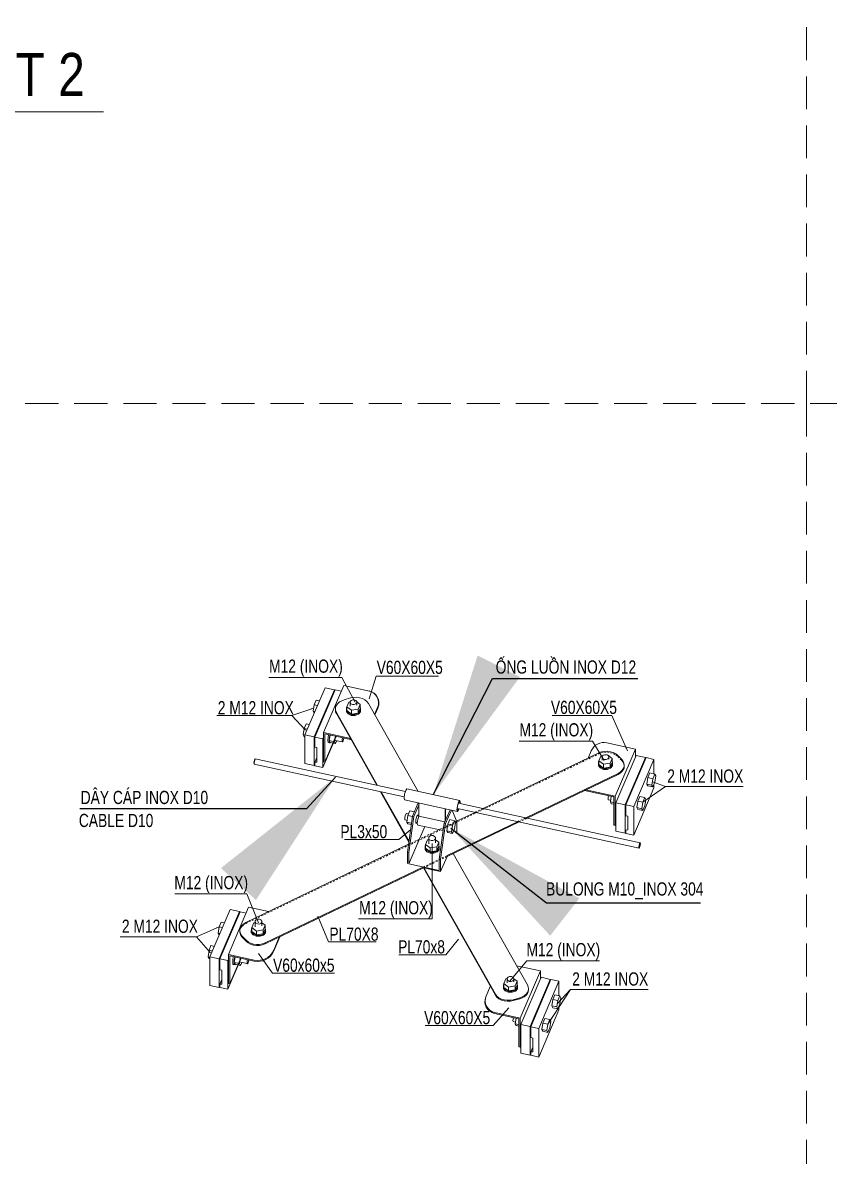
# Model space of a CAD drawing. Header units: millimetres. Extents: x -547695 to 905972, y -1055718 to 167349.
# Drawn here: x -532608 to -530259, y -1053334 to -1050034 of the extents above; entities that cross this region are included whole.
import ezdxf

# ---------------------------------------------------------------- set-up
doc = ezdxf.new("R2010")
doc.units = ezdxf.units.MM
for name, pattern in [('HIDDEN', [9.525, 6.35, -3.175]), ('View- chi tiet Neo Cap Bao Ho$0$XKITLINE00', [0]), ('View- chi tiet Neo Cap Bao Ho$0$XKITLINE01', [4, 1, -1, 1, -1])]:
    doc.linetypes.add(name, pattern=pattern)
for name, color, linetype, lineweight in [('A-FLOR', 5, 'Continuous', 20), ('A-HIDD', 45, 'HIDDEN', 9), ('A-SYMBOLS', 10, 'Continuous', 13), ('View- chi tiet Neo Cap Bao Ho$0$Grid', 1, 'Continuous', 0), ('View- chi tiet Neo Cap Bao Ho$0$NTT-8-THAY', 7, 'Continuous', 18), ('View- chi tiet Neo Cap Bao Ho$0$S281M_STEEL-COL', 4, 'Continuous', 0)]:
    doc.layers.add(name, color=color, linetype=linetype, lineweight=lineweight)
doc.layers.add('View- chi tiet Neo Cap Bao Ho$0$BOLT', color=7, linetype='Continuous')
doc.styles.add('View- chi tiet Neo Cap Bao Ho$0$Style-Arial', font='arial.ttf')
doc.styles.add('VTK_Arial', font='arial.ttf', dxfattribs={"width": 0.8})
doc.dimstyles.new('View- chi tiet Neo Cap Bao Ho$0$DIM 1-350', dxfattribs={"dimscale": 4.2, "dimtxt": 250, "dimasz": 100, "dimexe": 100, "dimexo": 1, "dimgap": 80, "dimtad": 1, "dimdec": 0, "dimzin": 0, "dimdsep": 46, "dimtxsty": 'VTK_Arial', "dimblk": 'ARCHTICK', "dimblk2": 'View- chi tiet Neo Cap Bao Ho$0$_ArchTick', "dimcen": 150, "dimdle": 100, "dimclrd": 256, "dimclre": 256, "dimclrt": 7, "dimadec": 0, "dimazin": 0, "dimtfac": 1, "dimtdec": 0, "dimtix": 1, "dimtmove": 2, "dimatfit": 3, "dimfxl": 1, "dimtvp": 0.833333, "dimtolj": 1, "dimtzin": 0, "dimarcsym": 0})

# ---------------------------------------------------------------- blocks, each defined once
blk = doc.blocks.new('*U772')
blk.add_line((30.12, 0), (0, 0))
at = {"color": 7, "style": 'VTK_Arial', "width": 0.8}
blk.add_attdef('SECTION', (0, 1.86), '', height=5, dxfattribs=at)
at = {"color": 7, "linetype": 'Continuous', "style": 'VTK_Arial', "width": 0.8, "flags": 8}
blk.add_attdef('SCALE-I', (0, -4.25), '', height=2.5, dxfattribs=at)
blk = doc.blocks.new('*A1019')
at = {"layer": 'View- chi tiet Neo Cap Bao Ho$0$S281M_STEEL-COL', "color": 2, "linetype": 'View- chi tiet Neo Cap Bao Ho$0$XKITLINE01', "lineweight": 0}
for p, q in [((-2309.12, 597.86), (-2105.03, 695.82)), ((-2105.03, 695.82), (-2103.45, 696.41)), ((-2105.03, 695.82), (-2105.03, 696.38)), ((-2103.45, 696.41), (-2101.73, 696.73)), ((-2101.73, 696.73), (-2099.95, 696.77)), ((-2099.95, 696.77), (-2098.2, 696.53)), ((-2098.2, 696.53), (-2096.57, 696.03)), ((-2096.57, 696.03), (-2095.13, 695.27)), ((-2095.13, 695.27), (-2093.97, 694.31)), ((-2093.97, 694.87), (-2093.97, 694.31)), ((-2093.97, 694.31), (-2091.7, 691.96)), ((-2091.7, 691.96), (-2091.7, 692.52)), ((-2091.7, 691.96), (-2090.94, 690.97)), ((-2090.94, 690.97), (-2090.47, 689.9)), ((-2090.34, 689.04), (-2090.47, 689.9)), ((-2090.3, 688.78), (-2090.34, 689.04)), ((-2176.6, 662.03), (-2171.91, 664.28)), ((-2214.99, 643.6), (-2187.28, 656.9)), ((-2151.97, 656.65), (-2147.28, 658.91)), ((-2151.17, 656.48), (-2146.48, 658.73)), ((-2206.47, 630.5), (-2192.76, 637.07)), ((-2206.45, 629.94), (-2192.76, 636.51)), ((-2311.32, 596.27), (-2310.33, 597.14)), ((-2310.33, 597.14), (-2309.12, 597.86)), ((-2309.12, 598.42), (-2309.12, 597.86)), ((-2312.65, 593.08), (-2312.61, 593.38)), ((-2312.61, 593.38), (-2312.51, 594.2)), ((-2312.51, 594.2), (-2312.06, 595.28)), ((-2312.06, 595.28), (-2311.32, 596.27))]:
    blk.add_line(p, q, dxfattribs=at)
at = {"layer": 'View- chi tiet Neo Cap Bao Ho$0$S281M_STEEL-COL', "color": 2, "linetype": 'View- chi tiet Neo Cap Bao Ho$0$XKITLINE00', "lineweight": 0}
for p, q in [((-2171.91, 664.28), (-2105.03, 696.38)), ((-2103.45, 696.97), (-2105.03, 696.38)), ((-2101.73, 697.29), (-2103.45, 696.97)), ((-2099.95, 697.33), (-2101.73, 697.29)), ((-2098.2, 697.1), (-2099.95, 697.33)), ((-2096.57, 696.59), (-2098.2, 697.1)), ((-2095.13, 695.83), (-2096.57, 696.59)), ((-2093.97, 694.87), (-2095.13, 695.83)), ((-2091.7, 692.52), (-2093.97, 694.87)), ((-2090.94, 691.53), (-2091.7, 692.52)), ((-2090.47, 690.46), (-2090.94, 691.53)), ((-2090.89, 687.14), (-2090.44, 688.22)), ((-2090.3, 689.34), (-2090.47, 690.46)), ((-2090.44, 688.22), (-2090.3, 689.34)), ((-2090.3, 688.78), (-2090.44, 687.66)), ((-2090.3, 688.78), (-2090.3, 689.34)), ((-2147.28, 658.91), (-2093.83, 684.56)), ((-2146.48, 658.73), (-2093.83, 684)), ((-2093.83, 684.56), (-2092.62, 685.28)), ((-2092.62, 684.72), (-2093.83, 684)), ((-2093.83, 684), (-2093.83, 684.56)), ((-2092.62, 685.28), (-2091.62, 686.15)), ((-2091.62, 685.59), (-2092.62, 684.72)), ((-2091.62, 686.15), (-2090.89, 687.14)), ((-2090.89, 686.58), (-2091.62, 685.59)), ((-2090.44, 687.66), (-2090.89, 686.58)), ((-2187.28, 656.9), (-2176.6, 662.03)), ((-2192.76, 637.07), (-2151.97, 656.65)), ((-2192.76, 636.51), (-2151.17, 656.48)), ((-2309.12, 598.42), (-2214.99, 643.6)), ((-2297.92, 586.6), (-2206.47, 630.5)), ((-2297.92, 586.04), (-2206.45, 629.94)), ((-2311.32, 596.83), (-2312.06, 595.84)), ((-2310.33, 597.71), (-2311.32, 596.83)), ((-2309.12, 598.42), (-2310.33, 597.71)), ((-2312.51, 594.76), (-2312.65, 593.64)), ((-2312.65, 593.08), (-2312.65, 593.64)), ((-2312.65, 593.64), (-2312.48, 592.52)), ((-2312.48, 591.96), (-2312.65, 593.08)), ((-2312.06, 595.84), (-2312.51, 594.76)), ((-2312.48, 592.52), (-2312, 591.45)), ((-2312, 590.89), (-2312.48, 591.96)), ((-2312, 591.45), (-2311.25, 590.46)), ((-2311.25, 589.9), (-2312, 590.89)), ((-2311.25, 590.46), (-2308.98, 588.11)), ((-2311.25, 590.46), (-2311.25, 589.9)), ((-2311.25, 589.9), (-2308.98, 587.55)), ((-2308.98, 588.11), (-2308.98, 587.55)), ((-2308.98, 588.11), (-2307.82, 587.15)), ((-2307.82, 586.59), (-2308.98, 587.55)), ((-2307.82, 587.15), (-2306.38, 586.39)), ((-2306.38, 585.83), (-2307.82, 586.59)), ((-2306.38, 586.39), (-2304.75, 585.89)), ((-2304.75, 585.33), (-2306.38, 585.83)), ((-2304.75, 585.89), (-2303, 585.65)), ((-2303, 585.09), (-2304.75, 585.33)), ((-2303, 585.65), (-2301.22, 585.69)), ((-2301.22, 585.13), (-2303, 585.09)), ((-2301.22, 585.69), (-2299.5, 586.02)), ((-2299.5, 585.45), (-2301.22, 585.13)), ((-2299.5, 586.02), (-2297.92, 586.6)), ((-2297.92, 586.04), (-2299.5, 585.45)), ((-2297.92, 586.04), (-2297.92, 586.6))]:
    blk.add_line(p, q, dxfattribs=at)
blk = doc.blocks.new('*A1020')
at = {"layer": 'View- chi tiet Neo Cap Bao Ho$0$BOLT', "color": 7, "linetype": 'View- chi tiet Neo Cap Bao Ho$0$XKITLINE00', "lineweight": 0}
for p, q in [((-2304.55, 598.17), (-2305.7, 595.49)), ((-2303.82, 598.29), (-2304.55, 598.17)), ((-2303.82, 598.58), (-2303.78, 599.32)), ((-2303.33, 597.93), (-2303.82, 598.58)), ((-2303.82, 595.8), (-2303.82, 598.58)), ((-2303.78, 599.32), (-2303.23, 599.95)), ((-2302.45, 597.54), (-2303.33, 597.93)), ((-2303.23, 599.95), (-2302.32, 600.29)), ((-2301.42, 597.51), (-2302.45, 597.54)), ((-2302.32, 600.29), (-2301.29, 600.27)), ((-2300.51, 597.86), (-2301.42, 597.51)), ((-2301.29, 600.27), (-2300.41, 599.88)), ((-2299.96, 598.49), (-2300.51, 597.86)), ((-2300.41, 599.88), (-2299.92, 599.22)), ((-2299.92, 599.22), (-2299.96, 598.49)), ((-2299.92, 596.44), (-2299.92, 599.22)), ((-2299.92, 598.19), (-2298.04, 596.75)), ((-2299.19, 594.08), (-2298.04, 596.75)), ((-2298.04, 596.75), (-2298.04, 594.51)), ((-2305.96, 593.21), (-2305.89, 594.76)), ((-2304.94, 591.84), (-2305.96, 593.21)), ((-2305.96, 592.65), (-2305.96, 593.21)), ((-2305.96, 592.65), (-2304.94, 591.28)), ((-2305.89, 594.76), (-2305.7, 594.97)), ((-2305.7, 595.49), (-2303.02, 593.45)), ((-2305.7, 593.25), (-2305.7, 595.49)), ((-2305.7, 593.25), (-2303.02, 591.2)), ((-2303.1, 591.02), (-2304.94, 591.84)), ((-2304.94, 591.28), (-2303.1, 590.45)), ((-2300.93, 590.96), (-2303.1, 591.02)), ((-2303.1, 590.45), (-2300.93, 590.4)), ((-2303.02, 593.45), (-2299.19, 594.08)), ((-2303.02, 593.45), (-2303.02, 591.2)), ((-2303.02, 591.2), (-2299.19, 591.83)), ((-2299.01, 591.69), (-2300.93, 590.96)), ((-2300.93, 590.4), (-2299.01, 591.13)), ((-2299.19, 591.83), (-2298.04, 594.51)), ((-2299.19, 591.83), (-2299.19, 594.08)), ((-2297.85, 593), (-2299.01, 591.69)), ((-2299.01, 591.13), (-2297.85, 592.44)), ((-2298.04, 594.91), (-2297.78, 594.55)), ((-2297.78, 594.55), (-2297.85, 593)), ((-2297.85, 592.44), (-2297.78, 593.99)), ((-2297.78, 593.99), (-2297.78, 594.55))]:
    blk.add_line(p, q, dxfattribs=at)
blk = doc.blocks.new('*A1021')
at = {"layer": 'View- chi tiet Neo Cap Bao Ho$0$S281M_STEEL-COL', "color": 3, "linetype": 'View- chi tiet Neo Cap Bao Ho$0$XKITLINE00', "lineweight": 0}
for p, q in [((-2252.3, 727.12), (-2248.58, 728.16)), ((-2248.58, 728.16), (-2246.86, 728.5)), ((-2246.86, 728.5), (-2245.08, 728.55)), ((-2245.08, 728.55), (-2243.32, 728.32)), ((-2243.32, 728.32), (-2241.68, 727.82)), ((-2241.68, 727.82), (-2240.24, 727.07)), ((-2257.36, 721.87), (-2257.19, 722.99)), ((-2257.22, 720.75), (-2257.36, 721.87)), ((-2257.36, 721.31), (-2257.36, 721.87)), ((-2257.36, 721.31), (-2257.22, 720.19)), ((-2257.19, 722.99), (-2256.71, 724.06)), ((-2256.71, 724.06), (-2255.95, 725.04)), ((-2255.95, 725.04), (-2254.93, 725.9)), ((-2254.93, 725.9), (-2253.7, 726.6)), ((-2253.7, 726.6), (-2252.3, 727.12)), ((-2240.24, 727.07), (-2239.07, 726.11)), ((-2239.07, 726.11), (-2238.22, 724.99)), ((-2209.47, 674.13), (-2238.22, 724.99)), ((-2256.78, 719.68), (-2257.22, 720.75)), ((-2257.22, 720.19), (-2256.78, 719.12)), ((-2256.78, 719.12), (-2256.78, 719.68)), ((-2233, 677.6), (-2256.78, 719.68)), ((-2233.36, 677.68), (-2256.78, 719.12)), ((-2214.81, 644.86), (-2231.25, 673.94)), ((-2214.75, 645.31), (-2230.89, 673.86)), ((-2146.26, 562.27), (-2189.19, 638.23)), ((-2164.82, 556.4), (-2206.37, 629.93)), ((-2164.82, 556.96), (-2206.01, 629.85)), ((-2146.32, 557.89), (-2147.09, 556.9)), ((-2147.09, 556.34), (-2146.32, 557.32)), ((-2145.85, 558.96), (-2146.32, 557.89)), ((-2146.32, 557.32), (-2145.85, 558.4)), ((-2146.26, 562.27), (-2145.81, 561.19)), ((-2145.68, 560.07), (-2145.85, 558.96)), ((-2145.85, 558.4), (-2145.68, 559.51)), ((-2145.81, 561.19), (-2145.68, 560.07)), ((-2145.68, 559.51), (-2145.68, 560.07)), ((-2163.97, 555.84), (-2164.82, 556.96)), ((-2164.82, 556.4), (-2164.82, 556.96)), ((-2164.82, 556.4), (-2163.97, 555.28)), ((-2162.79, 554.88), (-2163.97, 555.84)), ((-2163.97, 555.28), (-2162.79, 554.32)), ((-2161.35, 554.13), (-2162.79, 554.88)), ((-2162.79, 554.32), (-2161.35, 553.57)), ((-2159.71, 553.63), (-2161.35, 554.13)), ((-2161.35, 553.57), (-2159.71, 553.07)), ((-2157.96, 553.4), (-2159.71, 553.63)), ((-2159.71, 553.07), (-2157.96, 552.84)), ((-2156.18, 553.45), (-2157.96, 553.4)), ((-2157.96, 552.84), (-2156.18, 552.89)), ((-2154.46, 553.78), (-2156.18, 553.45)), ((-2156.18, 552.89), (-2154.46, 553.22)), ((-2154.46, 553.78), (-2150.74, 554.83)), ((-2154.46, 553.22), (-2150.74, 554.27)), ((-2154.46, 553.22), (-2154.46, 553.78)), ((-2149.34, 555.34), (-2150.74, 554.83)), ((-2150.74, 554.27), (-2150.74, 554.83)), ((-2150.74, 554.27), (-2149.34, 554.78)), ((-2148.1, 556.04), (-2149.34, 555.34)), ((-2149.34, 554.78), (-2148.1, 555.48)), ((-2147.09, 556.9), (-2148.1, 556.04)), ((-2148.1, 555.48), (-2147.09, 556.34))]:
    blk.add_line(p, q, dxfattribs=at)
blk = doc.blocks.new('*A1022')
at = {"layer": 'View- chi tiet Neo Cap Bao Ho$0$BOLT', "color": 7, "linetype": 'View- chi tiet Neo Cap Bao Ho$0$XKITLINE00', "lineweight": 0}
for p, q in [((-2214.21, 662.84), (-2215.36, 660.16)), ((-2214.21, 662.84), (-2211.65, 662.28)), ((-2217.21, 659.05), (-2217.28, 658.17)), ((-2217.28, 658.17), (-2217.21, 657.65)), ((-2216.99, 660.06), (-2217.21, 659.05)), ((-2217.21, 657.65), (-2215.8, 657.34)), ((-2216.7, 660.93), (-2216.99, 660.06)), ((-2216.41, 661.43), (-2216.7, 660.93)), ((-2216.19, 661.41), (-2216.41, 661.43)), ((-2216.19, 661.41), (-2214.94, 661.14)), ((-2215.36, 660.16), (-2215.94, 656.44)), ((-2215.94, 656.44), (-2215.36, 655.39)), ((-2215.94, 656.44), (-2213.27, 655.86)), ((-2215.36, 660.16), (-2212.75, 659.59)), ((-2215.36, 655.39), (-2213.39, 654.96)), ((-2210.9, 656.48), (-2210.86, 657.08)), ((-2210.86, 656.04), (-2210.9, 656.48)), ((-2210.86, 657.08), (-2210.76, 657.78)), ((-2210.76, 655.8), (-2210.86, 656.04)), ((-2210.76, 657.78), (-2210.61, 658.51)), ((-2210.61, 655.79), (-2210.76, 655.8)), ((-2210.7, 656.23), (-2209.94, 656.06)), ((-2210.61, 658.51), (-2210.41, 659.21)), ((-2210.41, 656.01), (-2210.61, 655.79)), ((-2210.41, 659.21), (-2210.2, 659.8)), ((-2210.34, 656.15), (-2210.41, 656.01)), ((-2210.2, 659.8), (-2209.98, 660.22)), ((-2209.98, 660.22), (-2209.78, 660.44)), ((-2209.78, 660.44), (-2209.63, 660.43)), ((-2209.69, 660), (-2209.17, 659.88)), ((-2209.63, 660.43), (-2209.53, 660.19)), ((-2209.53, 660.19), (-2209.51, 659.96)), ((-2191.26, 657.83), (-2192.41, 655.15)), ((-2191.26, 657.83), (-2188.39, 657.21)), ((-2189.54, 654.53), (-2188.39, 657.21)), ((-2188.39, 657.21), (-2187.82, 656.16)), ((-2187.82, 656.16), (-2188.39, 652.44)), ((-2192.41, 655.15), (-2192.98, 651.43)), ((-2192.98, 651.43), (-2192.41, 650.39)), ((-2192.98, 651.43), (-2190.12, 650.81)), ((-2192.41, 655.15), (-2189.54, 654.53)), ((-2192.41, 650.39), (-2189.54, 649.76)), ((-2190.12, 650.81), (-2189.54, 654.53)), ((-2189.54, 649.76), (-2190.12, 650.81)), ((-2188.39, 652.44), (-2189.54, 649.76))]:
    blk.add_line(p, q, dxfattribs=at)
blk = doc.blocks.new('*A1023')
at = {"layer": 'View- chi tiet Neo Cap Bao Ho$0$BOLT', "color": 7, "linetype": 'View- chi tiet Neo Cap Bao Ho$0$XKITLINE00', "lineweight": 0}
for p, q in [((-2131.6, 553.91), (-2132.17, 550.19)), ((-2130.45, 556.59), (-2131.6, 553.91)), ((-2131.6, 553.91), (-2128.73, 553.29)), ((-2130.45, 556.59), (-2127.58, 555.97)), ((-2129.3, 549.57), (-2128.73, 553.29)), ((-2128.73, 553.29), (-2127.58, 555.97)), ((-2127.58, 551.2), (-2128.73, 548.52)), ((-2127.58, 555.97), (-2127.01, 554.92)), ((-2127.01, 554.92), (-2127.58, 551.2)), ((-2132.17, 550.19), (-2131.6, 549.15)), ((-2132.17, 550.19), (-2129.3, 549.57)), ((-2131.6, 549.15), (-2128.73, 548.52)), ((-2128.73, 548.52), (-2129.3, 549.57)), ((-2154.59, 542.5), (-2154.67, 541.62)), ((-2154.67, 541.62), (-2154.59, 541.1)), ((-2154.39, 543.44), (-2154.59, 542.5)), ((-2154.59, 541.1), (-2153.18, 540.79)), ((-2152.82, 543.1), (-2153.32, 539.89)), ((-2153.32, 539.89), (-2152.74, 538.84)), ((-2153.32, 539.89), (-2151.27, 539.44)), ((-2152.74, 538.84), (-2151.27, 538.52)), ((-2137.44, 540.27), (-2138.02, 536.55)), ((-2136.3, 542.95), (-2137.44, 540.27)), ((-2137.44, 540.27), (-2134.57, 539.65)), ((-2136.3, 542.95), (-2133.43, 542.32)), ((-2135.15, 535.92), (-2134.57, 539.65)), ((-2134.57, 539.65), (-2133.43, 542.32)), ((-2133.43, 537.56), (-2134.57, 534.88)), ((-2133.43, 542.32), (-2132.85, 541.28)), ((-2132.85, 541.28), (-2133.43, 537.56)), ((-2138.02, 536.55), (-2137.44, 535.51)), ((-2138.02, 536.55), (-2135.15, 535.92)), ((-2137.44, 535.51), (-2134.57, 534.88)), ((-2134.57, 534.88), (-2135.15, 535.92))]:
    blk.add_line(p, q, dxfattribs=at)
blk = doc.blocks.new('*A1024')
at = {"layer": 'View- chi tiet Neo Cap Bao Ho$0$S281M_STEEL-COL', "color": 3, "linetype": 'View- chi tiet Neo Cap Bao Ho$0$XKITLINE00', "lineweight": 0}
for p, q in [((-2212.72, 659.8), (-2209.39, 667.56)), ((-2211.95, 659.63), (-2209.17, 666.13)), ((-2194.36, 655.79), (-2191.03, 663.56)), ((-2193.59, 655.62), (-2190.26, 663.39)), ((-2189.88, 663.31), (-2187.16, 656.61)), ((-2212.72, 659.8), (-2215.64, 638.96)), ((-2214.88, 638.79), (-2211.95, 659.63)), ((-2211.95, 659.63), (-2212.72, 659.8)), ((-2194.36, 655.79), (-2197.28, 634.95)), ((-2196.51, 634.79), (-2193.59, 655.62)), ((-2193.59, 655.62), (-2194.36, 655.79)), ((-2187.16, 656.61), (-2187.16, 650.15)), ((-2214.88, 632.34), (-2205.66, 653.85)), ((-2215.64, 638.96), (-2214.88, 638.79)), ((-2215.64, 638.96), (-2215.64, 632.5)), ((-2214.88, 638.79), (-2214.88, 632.34)), ((-2196.51, 627.78), (-2192.76, 636.53)), ((-2214.88, 632.34), (-2197.28, 628.5)), ((-2206.47, 629.95), (-2196.51, 627.78)), ((-2197.28, 634.95), (-2196.51, 634.79)), ((-2197.28, 634.95), (-2197.28, 628.5)), ((-2196.51, 634.79), (-2196.51, 627.78))]:
    blk.add_line(p, q, dxfattribs=at)
blk = doc.blocks.new('*A1025')
at = {"layer": 'View- chi tiet Neo Cap Bao Ho$0$BOLT', "color": 7, "linetype": 'View- chi tiet Neo Cap Bao Ho$0$XKITLINE00', "lineweight": 0}
for p, q in [((-2205.49, 641.22), (-2205.42, 642.77)), ((-2205.42, 642.77), (-2205.22, 642.99)), ((-2204.08, 646.19), (-2205.22, 643.51)), ((-2205.22, 643.51), (-2202.55, 641.46)), ((-2205.22, 641.27), (-2205.22, 643.51)), ((-2203.35, 646.31), (-2204.08, 646.19)), ((-2203.35, 646.89), (-2203.31, 647.63)), ((-2202.86, 646.24), (-2203.35, 646.89)), ((-2203.35, 643.82), (-2203.35, 646.89)), ((-2203.31, 647.63), (-2202.76, 648.25)), ((-2201.98, 645.85), (-2202.86, 646.24)), ((-2202.76, 648.25), (-2201.85, 648.6)), ((-2200.95, 645.82), (-2201.98, 645.85)), ((-2201.85, 648.6), (-2200.81, 648.58)), ((-2200.04, 646.17), (-2200.95, 645.82)), ((-2200.81, 648.58), (-2199.94, 648.18)), ((-2199.49, 646.79), (-2200.04, 646.17)), ((-2199.94, 648.18), (-2199.45, 647.53)), ((-2199.45, 647.53), (-2199.49, 646.79)), ((-2199.45, 644.46), (-2199.45, 647.53)), ((-2199.45, 646.2), (-2197.57, 644.77)), ((-2198.72, 642.09), (-2197.57, 644.77)), ((-2198.72, 639.85), (-2197.57, 642.53)), ((-2197.57, 644.77), (-2197.57, 642.53)), ((-2197.57, 642.93), (-2197.31, 642.57)), ((-2197.31, 642.57), (-2197.38, 641.02)), ((-2197.31, 642.01), (-2197.31, 642.57)), ((-2204.47, 639.85), (-2205.49, 641.22)), ((-2205.49, 640.66), (-2205.49, 641.22)), ((-2205.49, 640.66), (-2204.47, 639.29)), ((-2205.22, 641.27), (-2202.55, 639.22)), ((-2202.63, 639.03), (-2204.47, 639.85)), ((-2204.47, 639.29), (-2202.63, 638.47)), ((-2200.45, 638.98), (-2202.63, 639.03)), ((-2202.63, 638.47), (-2200.45, 638.42)), ((-2202.55, 641.46), (-2198.72, 642.09)), ((-2202.55, 641.46), (-2202.55, 639.22)), ((-2202.55, 639.22), (-2198.72, 639.85)), ((-2198.53, 639.71), (-2200.45, 638.98)), ((-2200.45, 638.42), (-2198.53, 639.14)), ((-2198.72, 639.85), (-2198.72, 642.09)), ((-2197.38, 641.02), (-2198.53, 639.71)), ((-2198.53, 639.14), (-2197.38, 640.46)), ((-2197.38, 640.46), (-2197.31, 642.01))]:
    blk.add_line(p, q, dxfattribs=at)
blk = doc.blocks.new('*A1026')
at = {"layer": 'View- chi tiet Neo Cap Bao Ho$0$BOLT', "color": 7, "linetype": 'View- chi tiet Neo Cap Bao Ho$0$XKITLINE00', "lineweight": 0}
for p, q in [((-2158.81, 565.83), (-2159.96, 563.15)), ((-2158.05, 565.95), (-2158.81, 565.83)), ((-2158.08, 565.42), (-2158.04, 566.16)), ((-2157.59, 564.77), (-2158.08, 565.42)), ((-2158.08, 563.46), (-2158.08, 565.42)), ((-2158.04, 566.16), (-2157.5, 566.79)), ((-2156.72, 564.38), (-2157.59, 564.77)), ((-2157.5, 566.79), (-2156.58, 567.14)), ((-2155.68, 564.36), (-2156.72, 564.38)), ((-2156.58, 567.14), (-2155.55, 567.11)), ((-2154.77, 564.7), (-2155.68, 564.36)), ((-2155.55, 567.11), (-2154.67, 566.72)), ((-2154.22, 565.33), (-2154.77, 564.7)), ((-2154.67, 566.72), (-2154.18, 566.07)), ((-2154.18, 566.07), (-2154.22, 565.33)), ((-2154.18, 564.1), (-2154.18, 566.07)), ((-2154.18, 565.85), (-2152.31, 564.41)), ((-2152.31, 564.41), (-2153.45, 561.73)), ((-2152.31, 564.41), (-2152.31, 562.17)), ((-2160.22, 560.87), (-2160.15, 562.42)), ((-2159.2, 559.5), (-2160.22, 560.87)), ((-2160.22, 560.3), (-2160.22, 560.87)), ((-2160.22, 560.3), (-2159.2, 558.94)), ((-2160.15, 562.42), (-2159.96, 562.63)), ((-2159.96, 563.15), (-2157.28, 561.1)), ((-2159.96, 560.91), (-2159.96, 563.15)), ((-2159.96, 560.91), (-2157.28, 558.86)), ((-2157.36, 558.67), (-2159.2, 559.5)), ((-2159.2, 558.94), (-2157.36, 558.11)), ((-2155.19, 558.62), (-2157.36, 558.67)), ((-2157.36, 558.11), (-2155.19, 558.06)), ((-2153.45, 561.73), (-2157.28, 561.1)), ((-2157.28, 561.1), (-2157.28, 558.86)), ((-2157.28, 558.86), (-2153.45, 559.49)), ((-2153.27, 559.35), (-2155.19, 558.62)), ((-2155.19, 558.06), (-2153.27, 558.79)), ((-2153.45, 559.49), (-2152.31, 562.17)), ((-2153.45, 561.73), (-2153.45, 559.49)), ((-2152.12, 560.66), (-2153.27, 559.35)), ((-2153.27, 558.79), (-2152.12, 560.1)), ((-2152.31, 562.57), (-2152.04, 562.21)), ((-2152.04, 562.21), (-2152.12, 560.66)), ((-2152.12, 560.1), (-2152.04, 561.65)), ((-2152.04, 561.65), (-2152.04, 562.21))]:
    blk.add_line(p, q, dxfattribs=at)
blk = doc.blocks.new('*A1027')
at = {"layer": 'View- chi tiet Neo Cap Bao Ho$0$S281M_STEEL-COL', "color": 3, "linetype": 'View- chi tiet Neo Cap Bao Ho$0$XKITLINE00', "lineweight": 0}
for p, q in [((-2209.71, 657.91), (-2209.99, 655.68)), ((-2209.71, 654.73), (-2209.99, 655.68)), ((-2209.13, 659.83), (-2209.71, 657.91)), ((-2193.63, 657.77), (-2193.52, 657.75)), ((-2209.71, 654.73), (-2194.96, 651.52))]:
    blk.add_line(p, q, dxfattribs=at)
blk = doc.blocks.new('*A1028')
at = {"layer": 'View- chi tiet Neo Cap Bao Ho$0$S281M_STEEL-COL', "color": 3, "linetype": 'View- chi tiet Neo Cap Bao Ho$0$XKITLINE00', "lineweight": 0}
for p, q in [((-2216.04, 675.56), (-2216.7, 674.67)), ((-2216.04, 675.56), (-2185.44, 668.88)), ((-2217.36, 672.47), (-2217.64, 670.25)), ((-2217.36, 669.3), (-2217.64, 670.25)), ((-2216.7, 674.67), (-2217.36, 672.47)), ((-2217.36, 669.3), (-2186.76, 662.63)), ((-2186.1, 668), (-2185.44, 668.88)), ((-2185.44, 668.88), (-2185.16, 667.94)), ((-2187.03, 663.57), (-2186.76, 665.8)), ((-2186.76, 662.63), (-2187.03, 663.57)), ((-2186.64, 665.79), (-2186.86, 663.98)), ((-2186.86, 663.98), (-2186.64, 663.21)), ((-2186.76, 665.8), (-2186.1, 668)), ((-2186.1, 663.51), (-2186.76, 662.63)), ((-2186.1, 667.58), (-2186.64, 665.79)), ((-2186.64, 663.21), (-2186.1, 663.93)), ((-2185.56, 668.3), (-2186.1, 667.58)), ((-2186.1, 663.93), (-2186.05, 664.09)), ((-2185.93, 664.06), (-2186.1, 663.51)), ((-2185.34, 667.53), (-2185.56, 668.3)), ((-2185.38, 667.21), (-2185.34, 667.53)), ((-2185.16, 667.94), (-2185.26, 667.19))]:
    blk.add_line(p, q, dxfattribs=at)
blk = doc.blocks.new('*A1029')
at = {"layer": 'View- chi tiet Neo Cap Bao Ho$0$S281M_STEEL-COL', "color": 3, "linetype": 'View- chi tiet Neo Cap Bao Ho$0$XKITLINE00', "lineweight": 0}
for p, q in [((-2209.17, 659.83), (-2209.17, 667.51)), ((-2193.87, 656.93), (-2193.87, 664.18)), ((-2193.63, 657.48), (-2193.63, 664.12)), ((-2209.17, 659.83), (-2194.04, 656.53))]:
    blk.add_line(p, q, dxfattribs=at)
blk = doc.blocks.new('*A1030')
at = {"layer": 'View- chi tiet Neo Cap Bao Ho$0$BOLT', "color": 7, "linetype": 'View- chi tiet Neo Cap Bao Ho$0$XKITLINE00', "lineweight": 0}
for p, q in [((-2076.63, 682.15), (-2077.2, 678.42)), ((-2075.48, 684.82), (-2076.63, 682.15)), ((-2076.63, 682.15), (-2073.76, 681.52)), ((-2075.48, 684.82), (-2072.61, 684.2)), ((-2074.34, 677.8), (-2073.76, 681.52)), ((-2073.76, 681.52), (-2072.61, 684.2)), ((-2072.61, 684.2), (-2072.04, 683.15)), ((-2072.04, 683.15), (-2072.61, 679.43)), ((-2077.2, 678.42), (-2076.63, 677.38)), ((-2077.2, 678.42), (-2074.34, 677.8)), ((-2076.63, 677.38), (-2073.76, 676.75)), ((-2073.76, 676.75), (-2074.34, 677.8)), ((-2072.61, 679.43), (-2073.76, 676.75)), ((-2099.62, 670.73), (-2099.7, 669.85)), ((-2099.7, 669.85), (-2099.62, 669.33)), ((-2099.42, 671.67), (-2099.62, 670.73)), ((-2099.62, 669.33), (-2098.21, 669.02)), ((-2097.86, 671.33), (-2098.35, 668.12)), ((-2082.48, 668.5), (-2083.05, 664.78)), ((-2081.33, 671.18), (-2082.48, 668.5)), ((-2082.48, 668.5), (-2079.61, 667.88)), ((-2081.33, 671.18), (-2078.46, 670.56)), ((-2079.61, 667.88), (-2078.46, 670.56)), ((-2078.46, 670.56), (-2077.89, 669.51)), ((-2077.89, 669.51), (-2078.46, 665.79)), ((-2098.35, 668.12), (-2097.78, 667.07)), ((-2098.35, 668.12), (-2096.3, 667.67)), ((-2097.78, 667.07), (-2096.3, 666.75)), ((-2083.05, 664.78), (-2082.48, 663.74)), ((-2083.05, 664.78), (-2080.18, 664.16)), ((-2082.48, 663.74), (-2079.61, 663.11)), ((-2080.18, 664.16), (-2079.61, 667.88)), ((-2079.61, 663.11), (-2080.18, 664.16)), ((-2078.46, 665.79), (-2079.61, 663.11))]:
    blk.add_line(p, q, dxfattribs=at)
blk = doc.blocks.new('*A1031')
at = {"layer": 'View- chi tiet Neo Cap Bao Ho$0$BOLT', "color": 7, "linetype": 'View- chi tiet Neo Cap Bao Ho$0$XKITLINE00', "lineweight": 0}
for p, q in [((-2323.43, 598.65), (-2324.58, 595.97)), ((-2323.43, 598.65), (-2321.5, 598.23)), ((-2324.58, 595.97), (-2325.15, 592.25)), ((-2324.15, 592.03), (-2325.15, 592.25)), ((-2325.15, 592.25), (-2324.58, 591.21)), ((-2324.58, 595.97), (-2322.64, 595.55)), ((-2324.58, 591.21), (-2324.51, 591.19)), ((-2329.28, 585.01), (-2330.43, 582.33)), ((-2329.28, 585.01), (-2327.34, 584.59)), ((-2330.43, 582.33), (-2331, 578.61)), ((-2329.91, 578.37), (-2331, 578.61)), ((-2331, 578.61), (-2330.43, 577.56)), ((-2330.43, 582.33), (-2328.49, 581.91)), ((-2330.43, 577.56), (-2329.91, 577.45)), ((-2316.57, 577.15), (-2316.73, 575.29)), ((-2316.24, 578.71), (-2316.57, 577.15)), ((-2315.97, 575.13), (-2315.8, 576.98)), ((-2315.89, 575.31), (-2315.39, 578.52)), ((-2315.8, 576.98), (-2315.47, 578.54)), ((-2312.33, 577.86), (-2312.83, 574.65)), ((-2308.36, 576.01), (-2308.16, 576.95)), ((-2307.39, 576.78), (-2307.56, 575.96)), ((-2316.57, 574.2), (-2316.73, 575.29)), ((-2316.57, 574.2), (-2315.8, 574.04)), ((-2315.8, 574.04), (-2315.97, 575.13)), ((-2312.83, 574.65), (-2315.89, 575.31)), ((-2315.89, 575.31), (-2315.31, 574.27)), ((-2315.35, 574.01), (-2315.8, 574.04)), ((-2315.21, 574.25), (-2315.35, 574.01)), ((-2315.31, 574.27), (-2312.25, 573.6)), ((-2312.83, 574.65), (-2312.25, 573.6)), ((-2312.25, 573.6), (-2311.53, 575.3)), ((-2312.19, 575.44), (-2308.36, 574.61)), ((-2308.44, 575.13), (-2308.36, 576.01)), ((-2308.36, 574.61), (-2308.44, 575.13)), ((-2308.15, 574.59), (-2308.36, 574.61)), ((-2307.86, 575.09), (-2308.15, 574.59)), ((-2307.56, 575.96), (-2307.86, 575.09))]:
    blk.add_line(p, q, dxfattribs=at)
blk = doc.blocks.new('*A1032')
at = {"layer": 'View- chi tiet Neo Cap Bao Ho$0$BOLT', "color": 7, "linetype": 'View- chi tiet Neo Cap Bao Ho$0$XKITLINE00', "lineweight": 0}
for p, q in [((-2269.61, 724.2), (-2270.19, 720.48)), ((-2268.46, 726.88), (-2269.61, 724.2)), ((-2269.61, 724.2), (-2267.68, 723.78)), ((-2268.46, 726.88), (-2266.53, 726.46)), ((-2269.19, 720.26), (-2270.19, 720.48)), ((-2270.19, 720.48), (-2269.61, 719.44)), ((-2269.61, 719.44), (-2269.55, 719.42)), ((-2275.46, 710.56), (-2276.03, 706.84)), ((-2274.31, 713.24), (-2275.46, 710.56)), ((-2275.46, 710.56), (-2273.53, 710.14)), ((-2274.31, 713.24), (-2272.38, 712.82)), ((-2274.94, 706.6), (-2276.03, 706.84)), ((-2276.03, 706.84), (-2275.46, 705.8)), ((-2275.46, 705.8), (-2274.94, 705.68)), ((-2261.6, 705.38), (-2261.77, 703.52)), ((-2261.6, 702.44), (-2261.77, 703.52)), ((-2261.27, 706.94), (-2261.6, 705.38)), ((-2261.6, 702.44), (-2260.84, 702.27)), ((-2261, 703.36), (-2260.84, 705.21)), ((-2260.84, 702.27), (-2261, 703.36)), ((-2260.92, 703.54), (-2260.43, 706.76)), ((-2257.86, 702.88), (-2260.92, 703.54)), ((-2260.92, 703.54), (-2260.35, 702.5)), ((-2260.84, 705.21), (-2260.51, 706.77)), ((-2260.39, 702.24), (-2260.84, 702.27)), ((-2260.25, 702.48), (-2260.39, 702.24)), ((-2260.35, 702.5), (-2257.29, 701.83)), ((-2257.37, 706.09), (-2257.86, 702.88)), ((-2257.86, 702.88), (-2257.29, 701.83)), ((-2257.29, 701.83), (-2256.56, 703.53)), ((-2257.22, 703.67), (-2253.4, 702.84)), ((-2253.48, 703.36), (-2253.4, 704.24)), ((-2253.4, 702.84), (-2253.48, 703.36)), ((-2253.4, 704.24), (-2253.2, 705.18)), ((-2253.18, 702.83), (-2253.4, 702.84)), ((-2252.89, 703.32), (-2253.18, 702.83)), ((-2252.6, 704.19), (-2252.89, 703.32)), ((-2252.42, 705.01), (-2252.6, 704.19))]:
    blk.add_line(p, q, dxfattribs=at)
blk = doc.blocks.new('*A1033')
at = {"layer": 'View- chi tiet Neo Cap Bao Ho$0$BOLT', "color": 7, "linetype": 'View- chi tiet Neo Cap Bao Ho$0$XKITLINE00', "lineweight": 0}
for p, q in [((-2251, 720.86), (-2250.92, 722.4)), ((-2249.98, 719.49), (-2251, 720.86)), ((-2251, 720.29), (-2251, 720.86)), ((-2250.92, 722.4), (-2250.73, 722.62)), ((-2249.58, 725.82), (-2250.73, 723.14)), ((-2250.73, 723.14), (-2248.05, 721.09)), ((-2250.73, 720.9), (-2250.73, 723.14)), ((-2250.73, 720.9), (-2248.05, 718.85)), ((-2248.83, 725.94), (-2249.58, 725.82)), ((-2248.85, 725.41), (-2248.82, 726.15)), ((-2248.37, 724.76), (-2248.85, 725.41)), ((-2248.85, 723.45), (-2248.85, 725.41)), ((-2248.82, 726.15), (-2248.27, 726.78)), ((-2247.49, 724.37), (-2248.37, 724.76)), ((-2248.27, 726.78), (-2247.35, 727.12)), ((-2248.05, 721.09), (-2244.23, 721.72)), ((-2248.05, 721.09), (-2248.05, 718.85)), ((-2246.45, 724.34), (-2247.49, 724.37)), ((-2247.35, 727.12), (-2246.32, 727.1)), ((-2245.54, 724.69), (-2246.45, 724.34)), ((-2246.32, 727.1), (-2245.44, 726.71)), ((-2244.99, 725.32), (-2245.54, 724.69)), ((-2245.44, 726.71), (-2244.96, 726.05)), ((-2244.96, 726.05), (-2244.99, 725.32)), ((-2244.96, 724.09), (-2244.96, 726.05)), ((-2244.96, 725.84), (-2243.08, 724.4)), ((-2244.23, 721.72), (-2243.08, 724.4)), ((-2244.23, 719.48), (-2243.08, 722.16)), ((-2244.23, 719.48), (-2244.23, 721.72)), ((-2243.08, 724.4), (-2243.08, 722.16)), ((-2243.08, 722.56), (-2242.81, 722.2)), ((-2242.81, 722.2), (-2242.89, 720.65)), ((-2242.89, 720.09), (-2242.81, 721.64)), ((-2242.81, 721.64), (-2242.81, 722.2)), ((-2251, 720.29), (-2249.98, 718.93)), ((-2248.13, 718.66), (-2249.98, 719.49)), ((-2249.98, 718.93), (-2248.13, 718.1)), ((-2245.96, 718.61), (-2248.13, 718.66)), ((-2248.13, 718.1), (-2245.96, 718.05)), ((-2248.05, 718.85), (-2244.23, 719.48)), ((-2244.04, 719.34), (-2245.96, 718.61)), ((-2245.96, 718.05), (-2244.04, 718.78)), ((-2242.89, 720.65), (-2244.04, 719.34)), ((-2244.04, 718.78), (-2242.89, 720.09))]:
    blk.add_line(p, q, dxfattribs=at)
blk = doc.blocks.new('*A1034')
at = {"layer": 'View- chi tiet Neo Cap Bao Ho$0$BOLT', "color": 7, "linetype": 'View- chi tiet Neo Cap Bao Ho$0$XKITLINE00', "lineweight": 0}
for p, q in [((-2103.84, 694.6), (-2104.99, 691.92)), ((-2102.74, 694.78), (-2103.84, 694.6)), ((-2103.08, 694.39), (-2102.53, 695.02)), ((-2102.53, 695.02), (-2101.62, 695.37)), ((-2101.62, 695.37), (-2100.58, 695.34)), ((-2100.58, 695.34), (-2099.7, 694.95)), ((-2100.25, 695.19), (-2100.02, 695.23)), ((-2100.02, 695.23), (-2097.34, 693.18)), ((-2099.7, 694.95), (-2099.22, 694.3)), ((-2105.26, 689.64), (-2105.18, 691.19)), ((-2104.24, 688.27), (-2105.26, 689.64)), ((-2105.26, 689.08), (-2105.26, 689.64)), ((-2105.26, 689.08), (-2104.24, 687.71)), ((-2105.18, 691.19), (-2104.99, 691.4)), ((-2104.99, 691.92), (-2102.31, 689.87)), ((-2104.99, 689.68), (-2104.99, 691.92)), ((-2104.99, 689.68), (-2102.31, 687.63)), ((-2102.39, 687.45), (-2104.24, 688.27)), ((-2103.11, 693.66), (-2103.08, 694.39)), ((-2102.63, 693), (-2103.11, 693.66)), ((-2103.11, 692.23), (-2103.11, 693.66)), ((-2101.75, 692.61), (-2102.63, 693)), ((-2098.49, 690.5), (-2102.31, 689.87)), ((-2102.31, 689.87), (-2102.31, 687.63)), ((-2102.31, 687.63), (-2098.49, 688.26)), ((-2100.72, 692.59), (-2101.75, 692.61)), ((-2099.8, 692.93), (-2100.72, 692.59)), ((-2098.3, 688.12), (-2100.22, 687.39)), ((-2099.25, 693.56), (-2099.8, 692.93)), ((-2099.22, 694.3), (-2099.25, 693.56)), ((-2099.22, 692.87), (-2099.22, 694.3)), ((-2097.34, 693.18), (-2098.49, 690.5)), ((-2098.49, 688.26), (-2097.34, 690.94)), ((-2098.49, 690.5), (-2098.49, 688.26)), ((-2097.15, 689.43), (-2098.3, 688.12)), ((-2098.3, 687.56), (-2097.15, 688.87)), ((-2097.34, 693.18), (-2097.34, 690.94)), ((-2097.34, 691.34), (-2097.07, 690.98)), ((-2097.07, 690.98), (-2097.15, 689.43)), ((-2097.15, 688.87), (-2097.07, 690.42)), ((-2097.07, 690.42), (-2097.07, 690.98)), ((-2104.24, 687.71), (-2102.39, 686.88)), ((-2100.22, 687.39), (-2102.39, 687.45)), ((-2102.39, 686.88), (-2100.22, 686.83)), ((-2100.22, 686.83), (-2098.3, 687.56))]:
    blk.add_line(p, q, dxfattribs=at)
blk = doc.blocks.new('_ARCHTICK')
at = {"color": 0, "linetype": 'ByBlock', "const_width": 0.15}
blk.add_lwpolyline([(-0.5, -0.5), (0.5, 0.5)], dxfattribs=at)
blk = doc.blocks.new('View- chi tiet Neo Cap Bao Ho$0$_ArchTick')
at = {"color": 0, "linetype": 'ByBlock', "const_width": 0.15}
blk.add_lwpolyline([(-0.5, -0.5), (0.5, 0.5)], dxfattribs=at)
blk = doc.blocks.new('View- chi tiet Neo Cap Bao Ho$0$ASDFSD')
at = {"layer": 'View- chi tiet Neo Cap Bao Ho$0$S281M_STEEL-COL', "color": 3, "linetype": 'View- chi tiet Neo Cap Bao Ho$0$XKITLINE00', "lineweight": 0}
for points in [[(628.73, 1205.9), (628.73, 1206.88), (623.37, 1208.05), (611.68, 1180.77), (617.03, 1179.6), (628.73, 1206.88)], [(617.41, 1163.95), (617.03, 1163.06), (611.68, 1164.22), (611.68, 1180.77)]]:
    blk.add_lwpolyline(points, dxfattribs=at)
blk.add_lwpolyline([(617.03, 1163.06), (617.03, 1179.6)], close=True, dxfattribs=at)
blk = doc.blocks.new('View- chi tiet Neo Cap Bao Ho$0$SDAFSA')
at = {"layer": 'View- chi tiet Neo Cap Bao Ho$0$S281M_STEEL-COL', "color": 3, "linetype": 'View- chi tiet Neo Cap Bao Ho$0$XKITLINE00', "lineweight": 0}
for points in [[(630.93, 1206.02), (627.38, 1206.8), (615.69, 1179.51), (615.69, 1173.22), (616.84, 1172.97), (616.84, 1164.99), (615.69, 1164.96), (615.69, 1162.97), (620.28, 1161.97), (620.28, 1178.51), (615.69, 1179.51)], [(620.28, 1161.97), (627.97, 1179.92)], [(620.28, 1178.51), (620.66, 1179.41)], [(615.69, 1164.96), (616.84, 1167.64)]]:
    blk.add_lwpolyline(points, dxfattribs=at)
blk = doc.blocks.new('View- chi tiet Neo Cap Bao Ho$0$SADFAA')
at = {"layer": 'View- chi tiet Neo Cap Bao Ho$0$S281M_STEEL-COL', "color": 3, "linetype": 'View- chi tiet Neo Cap Bao Ho$0$XKITLINE00', "lineweight": 0}
for p, q in [((860.91, 1166.62), (860.91, 1158.24)), ((860.91, 1152.15), (860.91, 1150.07))]:
    blk.add_line(p, q, dxfattribs=at)
for points in [[(860.91, 1166.62), (856.32, 1167.62), (844.63, 1140.33), (844.63, 1134.04), (845.77, 1133.79), (845.77, 1125.81), (844.63, 1125.78), (844.63, 1123.79), (849.22, 1122.79), (849.22, 1139.33), (844.63, 1140.33)], [(849.22, 1139.33), (860.91, 1166.62)], [(849.22, 1122.79), (860.91, 1150.07)]]:
    blk.add_lwpolyline(points, dxfattribs=at)
blk = doc.blocks.new('View- chi tiet Neo Cap Bao Ho$0$DGDSFSS')
at = {"layer": 'View- chi tiet Neo Cap Bao Ho$0$S281M_STEEL-COL', "color": 3, "linetype": 'View- chi tiet Neo Cap Bao Ho$0$XKITLINE00', "lineweight": 0}
for p, q in [((628.46, 1309), (640.16, 1336.28)), ((645.51, 1335.11), (633.82, 1307.83)), ((634.2, 1307.75), (645.89, 1335.03)), ((640.16, 1336.28), (645.51, 1335.11)), ((645.51, 1334.14), (645.51, 1335.11)), ((645.89, 1335.03), (649.44, 1334.26)), ((633.82, 1307.83), (628.46, 1309)), ((628.46, 1292.46), (628.46, 1309)), ((633.82, 1298.32), (633.82, 1307.83)), ((634.2, 1301.9), (634.2, 1307.75)), ((634.2, 1307.75), (638.79, 1306.75)), ((638.79, 1290.2), (646.48, 1308.15)), ((638.79, 1306.75), (639.17, 1307.64)), ((638.79, 1290.2), (638.79, 1306.75)), ((633.82, 1298.32), (633.82, 1291.29)), ((634.2, 1301.9), (635.35, 1301.65)), ((635.35, 1293.22), (635.35, 1301.65)), ((633.82, 1291.29), (628.46, 1292.46)), ((634.2, 1292.18), (633.82, 1291.29)), ((634.2, 1293.19), (635.35, 1295.87)), ((634.2, 1293.19), (635.35, 1293.22)), ((634.2, 1291.2), (634.2, 1293.19)), ((634.2, 1291.2), (638.79, 1290.2))]:
    blk.add_line(p, q, dxfattribs=at)
blk = doc.blocks.new('gcc')
at = {"layer": 'View- chi tiet Neo Cap Bao Ho$0$NTT-8-THAY', "style": 'View- chi tiet Neo Cap Bao Ho$0$Style-Arial', "width": 0.75}
for s, p in [('M12 (INOX) ', (8616, 45495)), ('V60X60X5', (24285, 45319)), ('2 M12 INOX ', (1148, 39445)), ('V60X60X5', (49645, 39498)), ('M12 (INOX) ', (45069, 36228)), ('2 M12 INOX ', (66587, 29501)), ('PL3x50', (18995, 21411)), ('M12 (INOX) ', (-5175, 13996)), ('M12 (INOX) ', (21734, 10342)), ('2 M12 INOX ', (-12810, 7645)), ('PL70X8', (17394, 6498)), ('PL70x8', (27402, 4647)), ('M12 (INOX) ', (46091, 4236)), ('V60x60x5', (9199, 1975)), ('2 M12 INOX ', (52748, -31)), ('V60X60X5', (31190, -5655))]:
    blk.add_text(s, height=1920, dxfattribs=at).set_placement(p)
at = {"layer": 'A-SYMBOLS'}
for points in [[(21154, 41227), (19186, 44822), (8570, 44822)], [(23186, 41677), (24221, 45018), (33281, 45018)], [(15108, 40354), (11932, 39259), (1024, 39259)], [(13897, 37114), (11932, 39259), (1024, 39259)], [(60774, 34129), (58497, 39258), (49829, 39258)], [(57416, 32739), (55709, 35555), (45010, 35555)], [(63018, 26641), (66323, 28942), (77647, 28942)], [(64418, 29607), (66323, 28942), (77647, 28942)], [(29233, 22661), (27483, 21225), (19617, 21225)], [(32343, 20633), (32374, 9669), (21653, 9669)], [(7095, 9091), (5395, 13323), (-5120, 13323)], [(15727, 10067), (17290, 6312), (24191, 6312)], [(1342, 8537), (-1954, 7086), (-13074, 7086)], [(100, 4738), (-1954, 7086), (-13074, 7086)], [(36195, 6735), (34355, 4435), (27503, 4435)], [(7077, 4644), (9095, 1789), (18129, 1789)], [(43605, 583), (46147, 3564), (56731, 3564)], [(49180, -5644), (52484, -590), (63808, -590)], [(50579, -2678), (52484, -590), (63808, -590)], [(43502, -3293), (41244, -5841), (31327, -5841)]]:
    blk.add_leader(points, dimstyle='View- chi tiet Neo Cap Bao Ho$0$DIM 1-350', override={"dimtad": 0}, dxfattribs=at)

msp = doc.modelspace()

# ---------------------------------------------------------------- linework, layer by layer
at = {"color": 3}
msp.add_arc((-531913.7, -1052188.8), 20.4, 144.861, 191.2653, dxfattribs=at)
msp.add_arc((-530792.9, -1052433.2), 20.4, 144.861, 191.2653)
at = {"layer": 'A-HIDD', "ltscale": 15}
for points in [[(-530325.2, -1051143.3), (-530325.2, -1044238.3)], [(-523075.2, -1051143.3), (-537575.2, -1051143.3)]]:
    msp.add_lwpolyline(points, dxfattribs=at)
msp.add_lwpolyline([(-530325.2, -1053607), (-532741.9, -1053607), (-532741.9, -1051143.3), (-530325.2, -1051143.3)], close=True, dxfattribs=at)
at = {"layer": 'View- chi tiet Neo Cap Bao Ho$0$S281M_STEEL-COL', "color": 3, "linetype": 'View- chi tiet Neo Cap Bao Ho$0$XKITLINE00', "lineweight": 0}
for p, q in [((-531731.8, -1052100.8), (-531672.9, -1051963.4)), ((-531597.9, -1051979.7), (-531672.9, -1051963.4)), ((-531582.8, -1052047.9), (-531574.1, -1052027.8)), ((-531582.1, -1052049.2), (-531573, -1052028.1)), ((-531731.8, -1052100.8), (-531731.8, -1052185.5)), ((-531731.8, -1052100.8), (-531656.8, -1052117.1)), ((-531727.9, -1052186.3), (-531727.9, -1052104.4)), ((-531727.9, -1052104.4), (-531656.8, -1052119.9)), ((-531727.9, -1052186.3), (-531695.8, -1052111.4)), ((-530823.5, -1052148.5), (-530906.5, -1052130.4)), ((-530952.1, -1052153.9), (-530961.2, -1052174.9)), ((-530823.5, -1052148.5), (-530882.3, -1052285.9)), ((-530823.5, -1052171.8), (-530823.5, -1052148.5)), ((-531933.7, -1052192.8), (-531496.7, -1052288.1)), ((-531930.4, -1052177), (-531493.3, -1052272.3)), ((-531731.8, -1052185.5), (-531727.9, -1052186.3)), ((-530886.2, -1052287.9), (-530971.5, -1052269.3)), ((-530967.4, -1052267.3), (-530882.3, -1052285.9)), ((-530886.2, -1052369.8), (-530886.2, -1052287.9)), ((-530882.3, -1052285.9), (-530882.3, -1052370.6)), ((-531342, -1052321.8), (-530812.9, -1052437.2)), ((-531338.7, -1052306), (-530809.6, -1052421.4)), ((-530882.3, -1052370.6), (-530886.2, -1052369.8)), ((-530882.3, -1052370.6), (-530880.4, -1052366.1)), ((-530812.9, -1052429.2), (-530811.3, -1052423.6)), ((-530811.3, -1052423.6), (-530809.6, -1052421.4)), ((-530809.6, -1052421.4), (-530808.9, -1052423.8)), ((-530808.9, -1052423.8), (-530809.6, -1052429.4)), ((-530813.6, -1052434.8), (-530812.9, -1052429.2)), ((-530812.9, -1052437.2), (-530813.6, -1052434.8)), ((-530811.3, -1052434.9), (-530812.9, -1052437.2)), ((-530809.6, -1052429.4), (-530811.3, -1052434.9)), ((-532008.6, -1052746.5), (-531949.7, -1052609.1)), ((-531949.7, -1052609.1), (-531892, -1052621.7)), ((-531876.6, -1052736.3), (-531859, -1052695.3)), ((-531876.6, -1052733.5), (-531860.5, -1052696)), ((-532008.6, -1052746.5), (-532008.6, -1052831.2)), ((-532008.6, -1052746.5), (-531933.6, -1052762.8)), ((-532004.7, -1052832), (-532004.7, -1052750.2)), ((-532004.7, -1052750.2), (-531933.6, -1052765.7)), ((-532004.7, -1052832), (-531972.6, -1052757.2)), ((-531169.5, -1052779.1), (-531100.2, -1052794.2)), ((-531100.2, -1052794.2), (-531159.1, -1052931.6)), ((-531100.2, -1052817.5), (-531100.2, -1052794.2)), ((-532008.6, -1052831.2), (-532004.7, -1052832)), ((-531259, -1052869.7), (-531245.1, -1052837.4)), ((-531163, -1052933.6), (-531234.1, -1052918.1)), ((-531233, -1052915.5), (-531159.1, -1052931.6)), ((-531163, -1053015.5), (-531163, -1052933.6)), ((-531159.1, -1052931.6), (-531159.1, -1053016.3)), ((-531159.1, -1053016.3), (-531163, -1053015.5)), ((-531159.1, -1053016.3), (-531157.2, -1053011.8))]:
    msp.add_line(p, q, dxfattribs=at)
msp.add_lwpolyline([(-531128.3, -1053030), (-531122.5, -1053016.5)], dxfattribs=at)
for centre, radius, start, end in [((-531606.5, -1052013.9), 35.2, 336.7979, 77.6985), ((-531605.4, -1052014.2), 35.2, 336.7979, 77.6985), ((-531646.1, -1052067.9), 50.4, 257.6985, 261.5791), ((-531646.1, -1052070.8), 50.4, 257.6985, 263.5561), ((-530915.1, -1052169.8), 40.3, 77.6985, 156.7979), ((-531922.9, -1052713.6), 50.4, 257.6985, 336.7979), ((-531922.9, -1052716.5), 50.4, 257.6985, 336.7979), ((-531226.6, -1052883.6), 35.2, 156.7979, 257.6985), ((-531225.5, -1052881.1), 35.2, 156.7979, 257.6985)]:
    msp.add_arc(centre, radius, start, end, dxfattribs=at)

# ---------------------------------------------------------------- block references
at = {"color": 2, "lineweight": 0, "xscale": 5.035472480392491, "yscale": 5.035472480392491, "zscale": 5.035472480392491}
msp.add_blockref('*A1021', (-520330.3, -1055666.6), dxfattribs=at)
at = {"lineweight": 0, "xscale": 5.035472480392491, "yscale": 5.035472480392491, "zscale": 5.035472480392491}
for name in ['*A1032', '*A1033', '*A1019', '*A1034', '*A1030', '*A1028', '*A1022', '*A1024', '*A1029', '*A1027', '*A1025', '*A1031', '*A1020', '*A1026', '*A1023']:
    msp.add_blockref(name, (-520330.3, -1055666.6), dxfattribs=at)
at = {"layer": 'A-FLOR', "xscale": 0.02, "yscale": 0.02, "zscale": 0.02}
msp.add_blockref('gcc', (-532062.5, -1052836.4), dxfattribs=at)
at = {"layer": 'A-SYMBOLS', "xscale": 25, "yscale": 25, "zscale": 25}
msp.add_blockref('*U772', (-533125.2, -1050294.1), dxfattribs=at).add_auto_attribs({'SECTION': 'CHI TIẾT 2', 'SCALE-I': 'TỈ LỆ: 1/5'})
at = {"layer": 'View- chi tiet Neo Cap Bao Ho$0$Grid', "color": 4, "xscale": 5.035472480392491, "yscale": 5.035472480392491, "zscale": 5.035472480392491}
for name, p in [('View- chi tiet Neo Cap Bao Ho$0$DGDSFSS', (-534950.3, -1058698.8)), ('View- chi tiet Neo Cap Bao Ho$0$ASDFSD', (-533960.5, -1058250.4)), ('View- chi tiet Neo Cap Bao Ho$0$SADFAA', (-535104.6, -1058053.1)), ('View- chi tiet Neo Cap Bao Ho$0$ASDFSD', (-535142.6, -1058698.8)), ('View- chi tiet Neo Cap Bao Ho$0$SDAFSA', (-535133.9, -1058698.8)), ('View- chi tiet Neo Cap Bao Ho$0$ASDFSD', (-534237.3, -1058896.1)), ('View- chi tiet Neo Cap Bao Ho$0$SADFAA', (-535381.4, -1058698.8))]:
    msp.add_blockref(name, p, dxfattribs=at)

# ---------------------------------------------------------------- texts
at = {"layer": 'View- chi tiet Neo Cap Bao Ho$0$NTT-8-THAY', "style": 'View- chi tiet Neo Cap Bao Ho$0$Style-Arial', "width": 0.75}
for s, p in [('ỐNG LUỒN INOX D12', (-531230.4, -1051929.1)), ('DÂY CÁP INOX D10', (-532438.8, -1052308.7)), ('CABLE D10', (-532444.1, -1052375.6)), ('BULONG M10_INOX 304', (-531083.7, -1052574.9))]:
    msp.add_text(s, height=38.4, dxfattribs=at).set_placement(p)

# ---------------------------------------------------------------- leaders
at = {"layer": 'A-SYMBOLS'}
for points in [[(-531412.1, -1052281.7), (-531239.6, -1051943.4), (-530816.5, -1051943.4)], [(-531697.1, -1052230.7), (-531780.9, -1052323), (-532441.3, -1052323)], [(-531360.5, -1052379.3), (-531082, -1052596.3), (-530634, -1052596.3)]]:
    msp.add_leader(points, dimstyle='View- chi tiet Neo Cap Bao Ho$0$DIM 1-350', override={"dimtad": 0}, dxfattribs=at)

doc.saveas('drawing.dxf')
